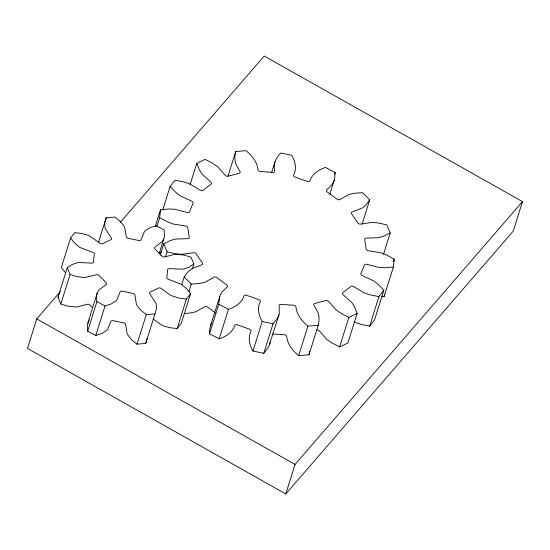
<?xml version="1.0" encoding="UTF-8"?>
<svg xmlns="http://www.w3.org/2000/svg" width="550" height="550" viewBox="0 0 550 550"><rect width="100%" height="100%" fill="white"/><g stroke="black" fill="none" stroke-linecap="round" stroke-linejoin="round"><path stroke-width="0.82" d="M334.194 180.338L332.351 184.257L326.7 189.853A2.097 1.464 17.4 0 0 327.305 192.019L337.054 199.162A2.097 1.464 17.4 0 0 339.948 199.554L349.058 194.452L354.612 193.263L362.691 192.692L369.737 199.829L366.025 204.827L362.395 207.962L352.213 211.97A2.097 1.464 17.4 0 0 351.684 213.978L357.748 222.86A2.097 1.464 17.4 0 0 360.449 224.036L372.247 222.399L378.441 223.018L386.849 224.902L390.191 232.987L383.859 236.122L378.579 237.71L366.266 238.116A2.097 1.464 17.4 0 0 364.691 239.649L366.135 248.923A2.097 1.464 17.4 0 0 368.232 250.711L380.93 252.78L386.822 255.117L394.274 259.167L393.408 266.97L385.419 267.761L379.294 267.554L366.726 264.296A2.097 1.464 17.4 0 0 364.341 265.134L360.951 273.384A2.097 1.464 17.4 0 0 362.127 275.502L373.787 280.974L378.482 284.666L383.845 290.269L378.902 296.601L370.473 294.938L364.43 292.964L353.519 286.536A2.097 1.464 17.4 0 0 350.687 286.543L342.98 292.518A2.097 1.464 17.4 0 0 343.049 294.649L351.897 302.679L354.688 307.175L357.143 313.472L348.879 317.371L341.289 313.493L336.249 310.062L328.659 301.441A2.097 1.464 17.4 0 0 325.813 300.616L314.957 303.407A2.097 1.464 17.4 0 0 313.919 305.229L317.921 312.482C319.564 316.518 319.206 321.083 318.237 325.243L307.904 326.116C301.984 321.131 296.649 314.827 295.934 306.749A2.097 1.464 17.4 0 0 293.501 305.222L281.153 304.397A2.097 1.464 17.4 0 0 279.159 305.628L279.228 314.002L268.661 346.919L263.794 353.313L252.966 351.024C249.508 345.043 247.637 337.7 251.061 331.169A2.097 1.464 17.4 0 0 249.425 329.168L237.462 324.857A2.097 1.464 17.4 0 0 234.816 325.318C232.54 332.53 225.933 336.586 219.196 338.855L209.529 333.761L209.722 329.663L210.485 325.957L220.227 295.034L221.843 292.194L227.232 286.921A2.097 1.464 17.4 0 0 226.627 284.749L216.879 277.613A2.097 1.464 17.4 0 0 213.984 277.221L204.875 282.315L199.32 283.511L191.242 284.082L184.202 276.946L187.907 271.947L191.538 268.812L201.719 264.804A2.097 1.464 17.4 0 0 202.249 262.797L196.185 253.914A2.097 1.464 17.4 0 0 193.49 252.732L181.686 254.368L175.491 253.756L167.083 251.873L163.742 243.788L170.074 240.653L175.354 239.064L187.667 238.659A2.097 1.464 17.4 0 0 189.241 237.119L187.798 227.844A2.097 1.464 17.4 0 0 185.701 226.064L173.002 223.988L167.111 221.657L159.658 217.607L160.524 209.798L168.513 209.007L174.639 209.213L187.206 212.479A2.097 1.464 17.4 0 0 189.592 211.64L192.981 203.39A2.097 1.464 17.4 0 0 191.812 201.266L180.153 195.8L175.45 192.108L170.088 186.505L175.031 180.166L183.459 181.837L189.502 183.81L200.413 190.238A2.097 1.464 17.4 0 0 203.246 190.231L210.952 184.257A2.097 1.464 17.4 0 0 210.884 182.126L202.036 174.096L199.251 169.599L196.79 163.302L205.054 159.397L212.644 163.274L217.683 166.712L225.273 175.333A2.097 1.464 17.4 0 0 228.119 176.151L238.975 173.367A2.097 1.464 17.4 0 0 240.013 171.545L236.012 164.292C234.369 160.249 234.733 155.684 235.696 151.532L246.029 150.659C251.948 155.643 257.283 161.947 257.998 170.026A2.097 1.464 17.4 0 0 260.432 171.552L272.779 172.377A2.097 1.464 17.4 0 0 274.773 171.139C272.951 164.299 275.873 157.547 280.892 152.983L291.713 155.265C295.171 161.253 297.041 168.596 293.618 175.12A2.097 1.464 17.4 0 0 295.261 177.121L307.216 181.431A2.097 1.464 17.4 0 0 309.87 180.978C312.146 173.759 318.752 169.703 325.483 167.434L335.156 172.535L334.634 178.633L329.828 194.274M209.529 333.761L218.776 304.239L219.739 296.436M270.139 342.444L269.727 344.431M381.913 296.821L384.161 296.491L384.422 294.154M309.354 353.059L309.574 351.539M147.194 338.346L145.695 343.434L137.012 344.169L131.546 339.673L127.648 334.778L126.94 333.101L125.661 324.541A2.097 1.464 17.4 0 0 123.399 322.871L113.389 320.76A2.097 1.464 17.4 0 0 110.866 321.42L107.697 329.237L106.755 330.364L101.977 333.424L95.789 335.466L87.663 331.183L87.333 325.703L88.729 320.856M272.731 333.974L284.254 334.744A2.097 1.464 17.4 0 1 286.681 336.27C287.396 344.348 292.731 350.653 298.65 355.637L308.983 354.764L309.231 353.629M60.342 291.631L36.754 318.89L27.5 348.411L285.787 493.955L513.246 231.11L522.5 201.589L264.213 56.045L120.436 222.193M159.225 253.653L164.402 236.803L164.237 230.051L156.111 225.761L149.923 227.803L146.493 229.742L144.396 231.708L141.027 239.807A2.097 1.464 17.4 0 1 138.511 240.474L128.501 238.356A2.097 1.464 17.4 0 1 126.239 236.686L124.781 227.569L123.2 224.826L120.354 221.561L114.888 217.058L106.205 217.793L104.706 222.881L104.988 228.085L111.306 237.951A2.097 1.464 17.4 0 1 110.536 239.876L102.891 243.485A2.097 1.464 17.4 0 1 100.011 243.279L89.031 235.613L82.129 233.537L74.724 232.65L70.572 237.978L61.325 267.493L65.395 272.656M92.427 307.691L90.062 305.291A2.097 1.464 17.4 0 0 87.271 304.301L76.588 307.017L68.097 306.212L60.844 304.006L58.032 297.213L67.279 267.692L72.284 264.454L78.148 262.488L91.692 263.099A2.097 1.464 17.4 0 0 93.5 261.718L94.297 254.499A2.097 1.464 17.4 0 0 92.874 252.436L79.819 247.424L74.642 243.134L70.572 237.978M60.844 304.006L70.091 274.491L67.279 267.692M98.498 242.392L106.205 217.793M70.091 274.491L77.344 276.698L84.384 277.564L96.525 274.78A2.097 1.464 17.4 0 1 99.309 275.777L105.827 282.377A2.097 1.464 17.4 0 1 106.15 284.536L98.986 290.015C96.181 293.116 96.25 297.784 96.91 301.661L87.663 331.183M87.746 323.297L97.302 292.813M95.789 335.466L105.036 305.944L111.231 303.909L116.009 300.843L116.951 299.716L120.12 291.899A2.097 1.464 17.4 0 1 122.643 291.239L132.653 293.356A2.097 1.464 17.4 0 1 134.915 295.027L136.373 304.143L137.947 306.886L140.8 310.152L146.266 314.648L154.942 313.919L156.447 308.825L156.166 303.627L149.841 293.762A2.097 1.464 17.4 0 1 150.618 291.83L158.262 288.228A2.097 1.464 17.4 0 1 161.136 288.427L170.748 295.433L179.025 298.169L186.423 299.056L190.575 293.734L186.505 288.578L181.335 284.281L168.279 279.276A2.097 1.464 17.4 0 1 166.849 277.207L167.654 269.995A2.097 1.464 17.4 0 1 169.462 268.613L183.006 269.218L188.87 267.259L193.868 264.014L191.056 257.221L183.803 255.014L175.312 254.21L164.629 256.926A2.097 1.464 17.4 0 1 161.838 255.936L155.327 249.336A2.097 1.464 17.4 0 1 155.004 247.177L162.161 241.697L163.852 238.893M155.382 226.201L160.524 209.798M156.833 226.627L159.658 217.607M162.896 209.461L170.088 186.505M160.146 255.262L163.742 243.788M137.012 344.169L146.266 314.648M165.543 256.788L167.083 251.873M190.107 184.621L196.79 163.302M145.695 343.434L154.942 313.919M181.885 284.329L184.202 276.946M192.328 268.936L193.868 264.014M153.264 318.966L160.854 324.569L163.845 326.012L169.771 327.69L177.169 328.577L186.423 299.056M188.932 291.459L191.242 284.082M190.575 293.734L181.328 323.256L177.169 328.577M227.989 176.131L235.696 151.532M219.196 338.855L228.449 309.334C235.18 307.072 241.787 303.016 244.062 295.797A2.097 1.464 17.4 0 1 246.716 295.343L258.672 299.654A2.097 1.464 17.4 0 1 260.315 301.647C256.891 308.179 258.761 315.521 262.219 321.502L252.966 351.024M271.618 172.521L274.959 161.865M263.794 353.313L273.041 323.792L277.021 318.931L278.974 314.909M334.641 174.178L335.156 172.535M298.65 355.637L307.904 326.116M308.983 354.764L318.237 325.243M362.024 224.428L369.737 199.829M285.787 493.955L295.041 464.434L522.5 201.589M316.566 330.137A2.097 1.464 17.4 0 1 319.413 330.962L327.002 339.584L332.035 343.014L339.625 346.892L348.879 317.371M357.143 313.472L347.889 342.994L339.625 346.892M383.508 254.306L390.191 232.987M353.946 321.956L361.219 324.452L369.655 326.123L378.902 296.601M383.845 290.269L374.591 319.791L369.655 326.123M393.504 261.628L394.274 259.167M384.161 296.491L393.408 266.97M210.485 325.957L211.475 323.441M89.052 320.334L89.348 319.942M58.032 297.213L58.589 296.766M184.346 313.541L190.073 313.032L195.621 311.836L204.731 306.742A2.097 1.464 17.4 0 1 207.625 307.134L215.428 312.84M262.219 321.502L273.041 323.792M160.139 252.182L161.453 252.691M218.776 304.239L228.449 309.334M96.91 301.661L105.036 305.944M36.754 318.89L295.041 464.434"/></g></svg>
